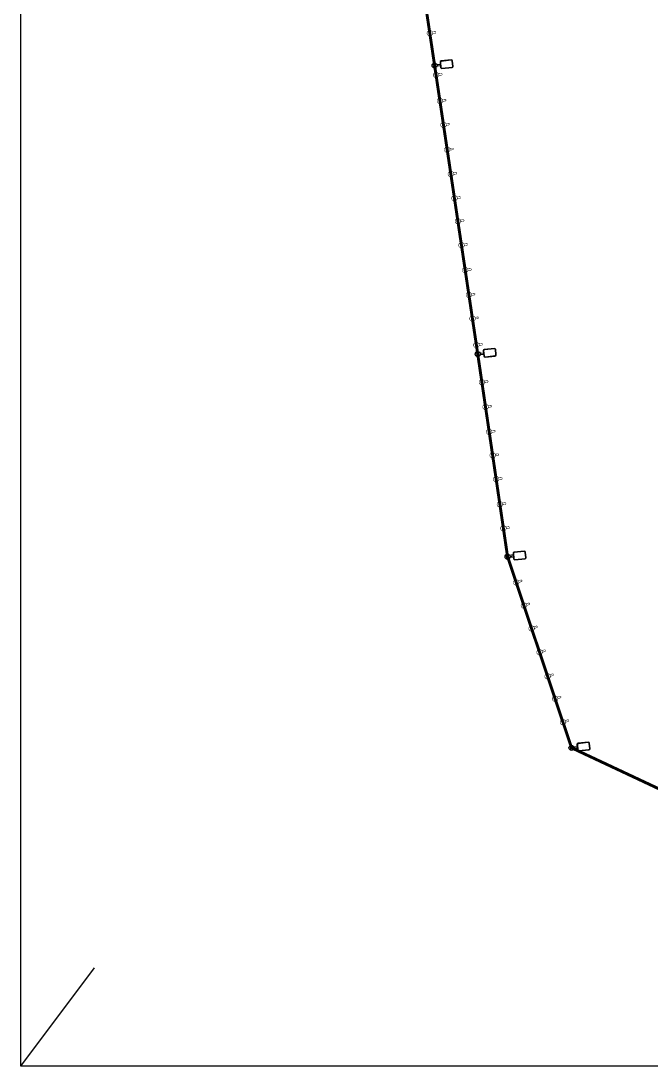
# Model space of a CAD drawing. Header units: inches. Extents: x 245672 to 1592568, y 1207716 to 2415717.
# Drawn here: x 612566.5 to 612630.7, y 1207715.5 to 1207821.9 of the extents above; entities that cross this region are included whole.
import ezdxf

# ---------------------------------------------------------------- set-up
doc = ezdxf.new("R2010")
doc.units = ezdxf.units.IN
doc.header["$MEASUREMENT"] = 0
doc.linetypes.add('DASHED', pattern=[0.75, 0.5, -0.25])
doc.linetypes.add('DIVIDE', pattern=[1.25, 0.5, -0.25, 0, -0.25, 0, -0.25])
doc.layers.add('E-LIGHT', color=160, linetype='Continuous')

# ---------------------------------------------------------------- blocks, each defined once
blk = doc.blocks.new('KHOI XD1')
at = {"layer": 'Defpoints', "color": 7, "true_color": 0xffffff}
blk.add_line((613994.3347822333, 1204723.405292876), (614001.8347822335, 1204733.405292876), dxfattribs=at)
blk = doc.blocks.new('ĐÈN 1 PHÍA')
at = {"color": 1, "const_width": 0.1}
blk.add_lwpolyline([(0.2668586615473032, -0.4952351285610348, 8.419147626100395), (0.01201106247026473, -0.5624296513851732, 0.1187768696322506)], format="xyb", close=True, dxfattribs=at)
blk.add_lwpolyline([(-0.1749425299931318, 0.5346648381091654), (-0.1749425299931318, 1.074266358744353, -1), (0.1799991156440228, 1.074266358744353), (0.1799991156440228, 0.5329837668687105)], format="xyb", dxfattribs=at)
blk = doc.blocks.new('s250')
at = {"layer": 'E-LIGHT', "color": 10}
for p, q in [((-0.7071067811865249, 0.7071067811865533), (0.7071067811865533, -0.7071067811865533)), ((-0.7071067811865533, -0.7071067811865533), (0.7071067811865533, 0.7071067811865533)), ((0.968800222241782, 0.2478429530656285), (2.259555746450132, 0.2478429530656285)), ((0.968800222241782, -0.2478429530656285), (2.259555746450132, -0.2478429530656285))]:
    blk.add_line(p, q, dxfattribs=at)
for points in [[(7.259555746450133, -1), (7.259555746450133, 1, 0.4142135623730951), (6.759555746450133, 1.5), (2.759555746450132, 1.5, 0.4142135623730951), (2.259555746450132, 1), (2.259555746450132, -1, 0.4142135623730951), (2.759555746450132, -1.5), (6.759555746450133, -1.5, 0.4142135623730951)], [(7.10169511304313, -1), (7.10169511304313, 1, 0.4142135623730951), (6.759555746450133, 1.342139366592997), (2.759555746450132, 1.342139366592997, 0.4142135623730951), (2.417416379857135, 1), (2.417416379857135, -1, 0.4142135623730951), (2.759555746450132, -1.342139366592997), (6.759555746450133, -1.342139366592997, 0.4142135623730951)]]:
    blk.add_lwpolyline(points, format="xyb", close=True, dxfattribs=at)
blk.add_circle((0, 0), 1, dxfattribs=at)
blk = doc.blocks.new('HTCT CHIEU SANG')
at = {"color": 1, "linetype": 'DIVIDE', "ltscale": 2, "const_width": 0.3, "elevation": 1.05030344123454e-06}
blk.add_lwpolyline([(613883.9789091705, 1204776.942037475), (613906.4534332589, 1204777.742883506), (613908.4168970515, 1204731.269968448), (613899.4629413772, 1204724.674557688), (613879.2661913771, 1204728.229983222), (613859.6781976661, 1204735.402584854), (613831.7723955149, 1204745.553750538), (613813.6956991141, 1204752.135719111), (613802.7020318685, 1204759.135714293), (613817.2185966761, 1204816.854204685), (613824.4383036632, 1204836.817866924), (613848.4797690583, 1204932.994338655), (613851.5876816008, 1204938.435399272), (613876.8969187262, 1204939.283762031), (613882.5477283901, 1204939.346096133), (613890.7299874268, 1204935.123433744), (613894.9030786012, 1204835.118249579), (613895.8359217816, 1204822.401808868), (613903.5271306413, 1204795.546805624)], dxfattribs=at)
for p, xscale, yscale, zscale, rotation in [((613828.650712423, 1204746.690397387, 1.05030344123454e-06), 0.4999999999999998, 0.4999999999999998, 0.4999999999999998, 339.7617802124785), ((613832.6922367343, 1204745.219144115, 1.05030344123454e-06), 0.4999999999999998, 0.4999999999999998, 0.4999999999999998, 339.7617802124785), ((613835.1953047754, 1204744.308614532, 1.05030344123454e-06), 0.4999999999999998, 0.4999999999999998, 0.4999999999999998, 339.7617802124785), ((613837.5154692585, 1204743.464618937, 1.05030344123454e-06), 0.4999999999999998, 0.4999999999999998, 0.4999999999999998, 339.7617802124785), ((613839.9155959047, 1204742.591535873, 1.05030344123454e-06), 0.4999999999999998, 0.4999999999999998, 0.4999999999999998, 339.7617802124785), ((613842.2613107372, 1204741.738245945, 1.05030344123454e-06), 0.4999999999999998, 0.4999999999999998, 0.4999999999999998, 339.7617802124785), ((613844.6124132527, 1204740.882996164, 1.05030344123454e-06), 0.4999999999999998, 0.4999999999999998, 0.4999999999999998, 339.7617802124785), ((613846.84081005, 1204740.07238248, 1.05030344123454e-06), 0.4999999999999998, 0.4999999999999998, 0.4999999999999998, 339.7617802124785), ((613849.1551413627, 1204739.230508791, 1.05030344123454e-06), 0.4999999999999998, 0.4999999999999998, 0.4999999999999998, 339.7617802124785), ((613851.5636269248, 1204738.354385043, 1.05030344123454e-06), 0.4999999999999998, 0.4999999999999998, 0.4999999999999998, 339.7617802124785), ((613853.9559760183, 1204737.484131183, 1.05030344123454e-06), 0.4999999999999998, 0.4999999999999998, 0.4999999999999998, 339.7617802124785), ((613856.2478561064, 1204736.650424473, 1.05030344123454e-06), 0.4999999999999998, 0.4999999999999998, 0.4999999999999998, 339.7617802124785), ((613858.8047708774, 1204735.720307312, 1.05030344123454e-06), 0.4999999999999998, 0.4999999999999998, 0.4999999999999998, 339.7617802124785), ((613862.4065813213, 1204734.403523422, 1.05030344123454e-06), 0.4999999999999998, 0.4999999999999998, 0.4999999999999998, 339.7617802124785), ((613864.7870030856, 1204733.531876367, 1.05030344123454e-06), 0.4999999999999998, 0.4999999999999998, 0.4999999999999998, 339.7617802124785), ((613867.1976989727, 1204732.643417316, 1.05030344123454e-06), 0.4999999999999998, 0.4999999999999998, 0.4999999999999998, 339.7617802124785), ((613869.4721945224, 1204731.816284038, 1.05030344123454e-06), 0.4999999999999998, 0.4999999999999998, 0.4999999999999998, 339.7617802124785), ((613871.7654515877, 1204730.976554374, 1.05030344123454e-06), 0.4999999999999998, 0.4999999999999998, 0.4999999999999998, 339.7617802124785), ((613874.1936608542, 1204730.085014925, 1.05030344123454e-06), 0.4999999999999998, 0.4999999999999998, 0.4999999999999998, 339.7617802124785), ((613876.5142322737, 1204729.237677356, 1.05030344123454e-06), 0.4999999999999998, 0.4999999999999998, 0.4999999999999998, 339.7617802124785), ((613879.2661913771, 1204728.229983222, 1.05030344123454e-06), 0.4999999999999991, 0.4999999999999991, 0.4999999999999991, 349.8795770441502), ((613881.9800015993, 1204727.752245459, 1.05030344123454e-06), 0.4999999999999991, 0.4999999999999991, 0.4999999999999991, 349.8795770441502), ((613884.413883385, 1204727.316381234, 1.05030344123454e-06), 0.4999999999999991, 0.4999999999999991, 0.4999999999999991, 349.8795770441502), ((613886.8462853851, 1204726.89570612, 1.05030344123454e-06), 0.4999999999999991, 0.4999999999999991, 0.4999999999999991, 349.8795770441502), ((613889.3645663774, 1204726.452270455, 1.05030344123454e-06), 0.4999999999999991, 0.4999999999999991, 0.4999999999999991, 349.8795770441502), ((613891.907657685, 1204726.003906016, 1.05030344123454e-06), 0.4999999999999992, 0.4999999999999992, 0.4999999999999992, 349.8795770441502), ((613894.2695744897, 1204725.588795291, 1.05030344123454e-06), 0.4999999999999992, 0.4999999999999992, 0.4999999999999992, 349.8795770441502), ((613896.7576808257, 1204725.150790372, 1.05030344123454e-06), 0.4999999999999992, 0.4999999999999992, 0.4999999999999992, 349.8795770441502)]:
    blk.add_blockref('ĐÈN 1 PHÍA', p, dxfattribs=dict(xscale=xscale, yscale=yscale, zscale=zscale, rotation=rotation))
at = {"layer": 'E-LIGHT', "color": 10, "linetype": 'DASHED', "ltscale": 5, "xscale": 0.2582360392576085, "yscale": 0.2582360392576085, "zscale": 0.2582360392576085, "rotation": 67.55235947619185}
for p in [(613831.7723955149, 1204745.553750538), (613859.6781976661, 1204735.402584854), (613879.2661913771, 1204728.229983222), (613899.4629413772, 1204724.674557688)]:
    blk.add_blockref('s250', p, dxfattribs=at)

msp = doc.modelspace()

# ---------------------------------------------------------------- linework, layer by layer
at = {"layer": 'Defpoints', "color": 7, "true_color": 0xffffff}
msp.add_lwpolyline([(612863.5151841522, 1207715.517260869), (612566.5151841522, 1207715.517260869), (612566.5151841522, 1207925.517260869), (612863.5151841522, 1207925.517260869)], close=True, dxfattribs=at)

# ---------------------------------------------------------------- next in the draw order: block references
msp.add_blockref('KHOI XD1', (-1427.819598081172, 2992.111967993667))

# ---------------------------------------------------------------- next in the draw order: block references
at = {"rotation": 298.4891828750128}
msp.add_blockref('HTCT CHIEU SANG', (-739044.2504058743, 1172663.52010071, -1.05091760525648e-06), dxfattribs=at)

doc.saveas('drawing.dxf')
